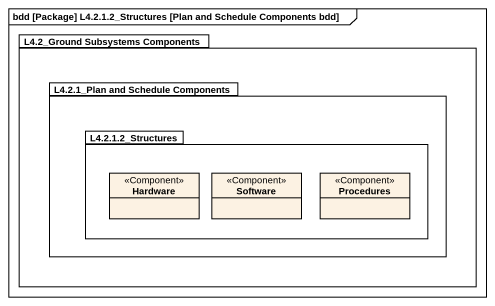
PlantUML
@startuml
mainframe bdd [Package] L4.2.1.2_Structures [Plan and Schedule Components bdd]
hide circle
hide empty members
package "L4.2_Ground Subsystems Components" as L4_2_Ground_Subsystems {
  package "L4.2.1_Plan and Schedule Components" as L4_2_1_Plan_and_Schedule {
    package "L4.2.1.2_Structures" as L4_2_1_2_Structures {
      class Hardware <<Component>>
      class Software <<Component>>
      class Procedures <<Component>>
    }
  }
}
@enduml
